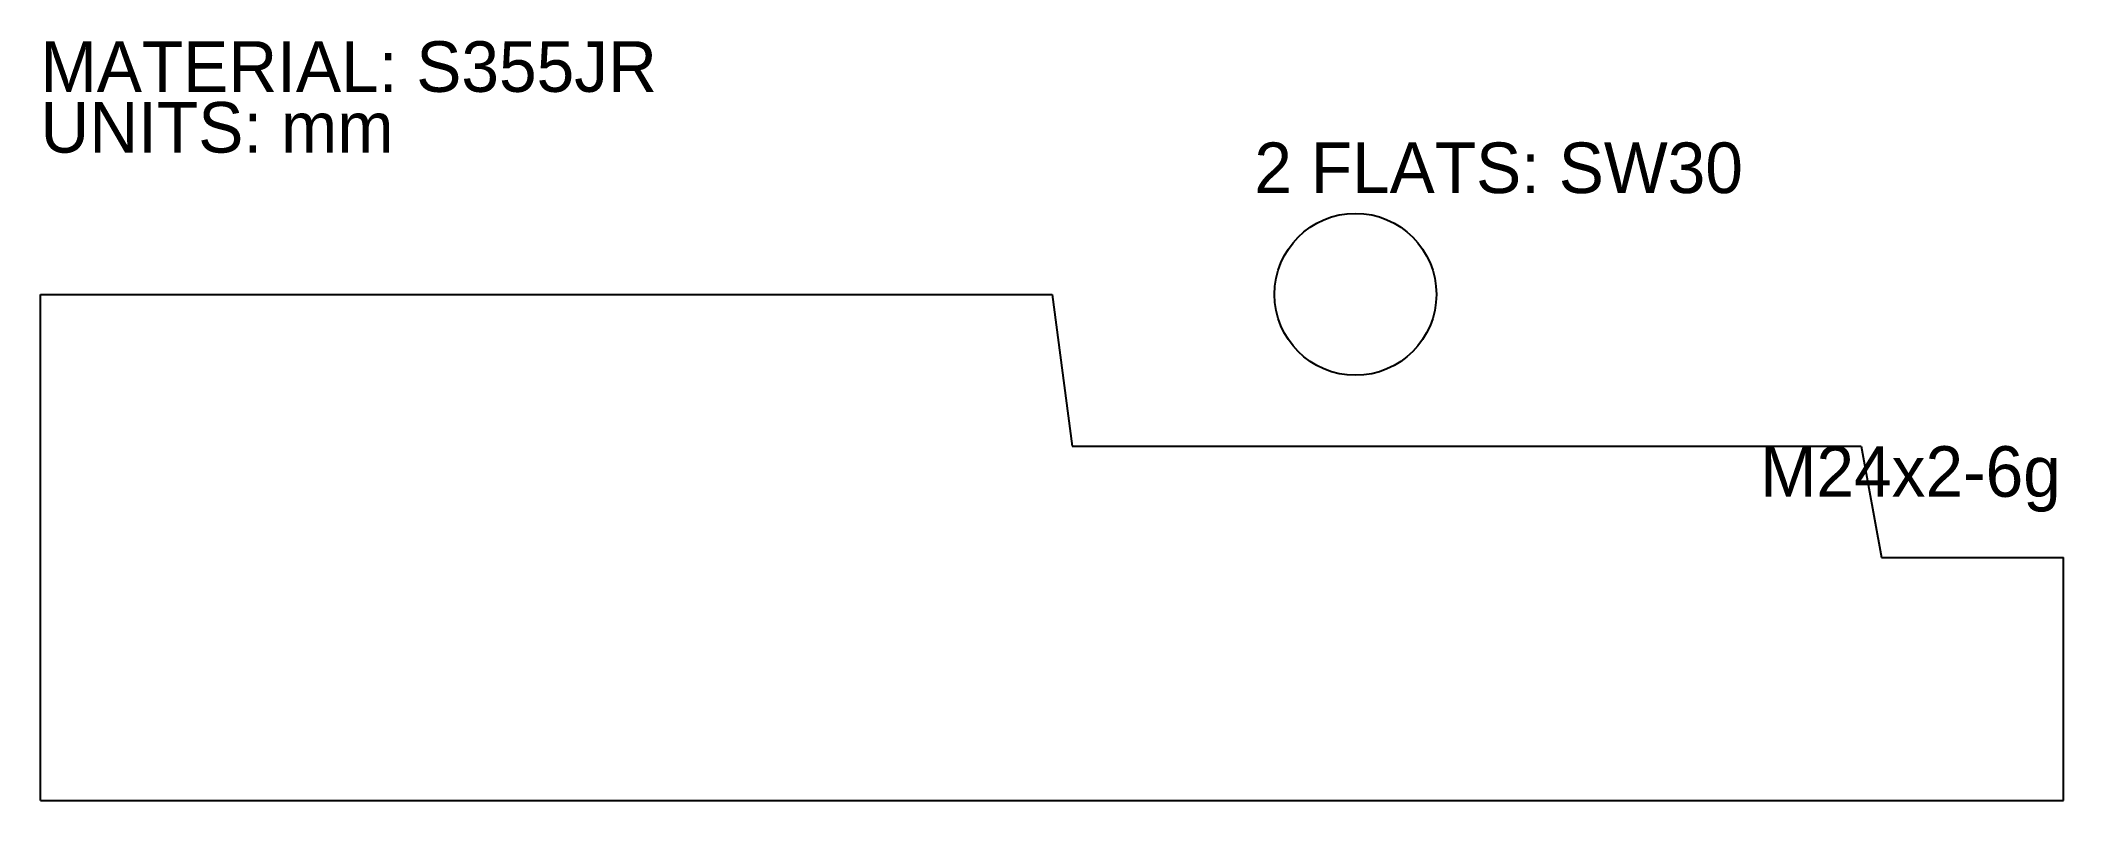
# Model space of a CAD drawing. Header units: millimetres. Extents: x 0 to 100, y 0 to 38.
import ezdxf

# ---------------------------------------------------------------- set-up
doc = ezdxf.new("R2010")
doc.units = ezdxf.units.MM

msp = doc.modelspace()

# ---------------------------------------------------------------- linework, layer by layer
at = {"layer": 'CENTER_LINE'}
msp.add_line((0, 0), (100, 0), dxfattribs=at)
at = {"layer": 'CHAMFER'}
for p, q in [((50, 25), (51, 17.5)), ((90, 17.5), (91, 12))]:
    msp.add_line(p, q, dxfattribs=at)
at = {"layer": 'CROSS_HOLE'}
msp.add_circle((65, 25), 4, dxfattribs=at)
at = {"layer": 'PROFILE'}
for p, q in [((0, 25), (50, 25)), ((0, 0), (0, 25)), ((51, 17.5), (90, 17.5)), ((91, 12), (100, 12)), ((100, 0), (100, 12))]:
    msp.add_line(p, q, dxfattribs=at)

# ---------------------------------------------------------------- texts
at = {"layer": 'ANNOTATION'}
for s, p in [('MATERIAL: S355JR', (0, 35)), ('UNITS: mm', (0, 32)), ('2 FLATS: SW30', (60, 30)), ('M24x2-6g', (85, 15))]:
    msp.add_text(s, height=2.5, dxfattribs=at).set_placement(p)

doc.saveas('drawing.dxf')
